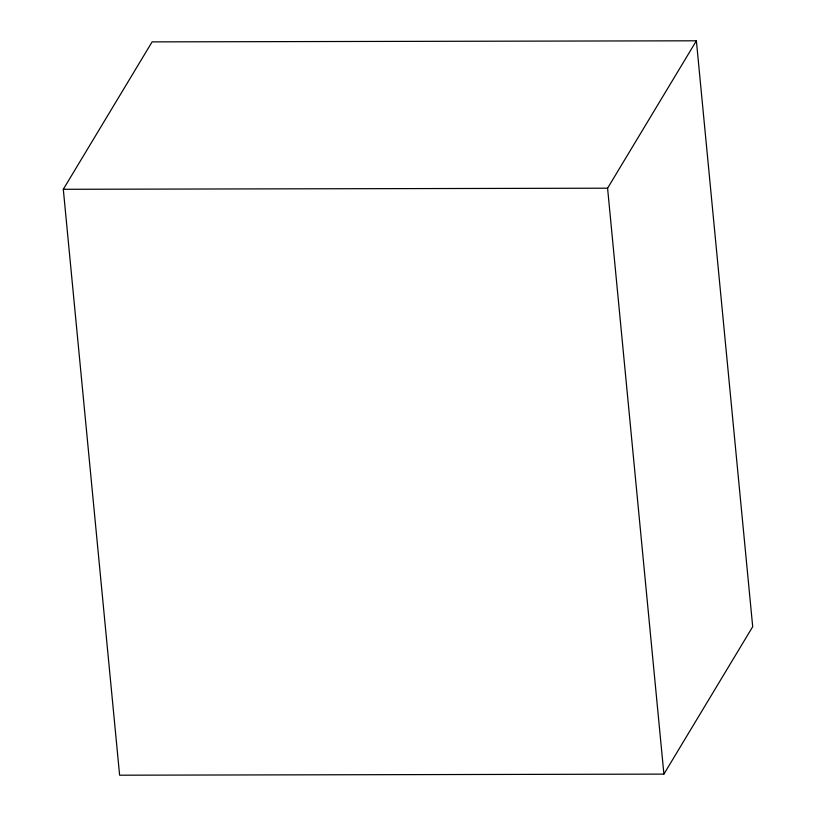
<?xml version="1.0" encoding="UTF-8"?>
<svg xmlns="http://www.w3.org/2000/svg" width="816" height="816" viewBox="0 0 816 816"><rect width="100%" height="100%" fill="white"/><g stroke="black" fill="none" stroke-linecap="round" stroke-linejoin="round"><path stroke-width="1.22" d="M63.301 189.292L152.102 41.881L696.385 40.8L752.699 626.708L663.898 774.119L119.615 775.2L63.301 189.292L607.583 188.2L696.385 40.8M607.583 188.2L663.898 774.119"/></g></svg>
